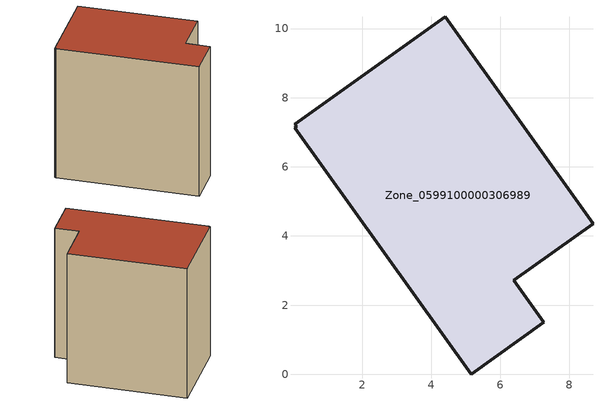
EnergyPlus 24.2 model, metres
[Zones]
Zone_0599100000306989
 floor ground (C_G): 6.39,2.72 7.25,1.5 5.16,0 0.05,7.13 0.11,7.17 0.06,7.23 4.4,10.34 8.68,4.36 z0
 wall outside (C_F): 0.05,7.13 5.16,0 7.25,1.5 6.39,2.72 8.68,4.36 4.4,10.34 0.06,7.23 0.11,7.17 0.05,7.13 z0:8.71
 roof outside (C_R): 4.4,10.34 0.06,7.23 0.11,7.17 0.05,7.13 5.16,0 7.25,1.5 6.39,2.72 8.68,4.36 z8.71
[BUILDING]
Pand.0599100000306989: North Axis=0; Terrain=City; Loads Convergence Tolerance Value=0.04; Temperature Convergence Tolerance Value=0.4; Solar Distribution=FullExterior; Maximum Number of Warmup Days=25; Minimum Number of Warmup Days=1
[Site:Location]
Rotterdam.The.Hague.AP_ZH_NLD Design_Conditions: Latitude=51.96; Longitude=4.45; Time Zone=1; Elevation=-4.5
[SITE:GROUNDTEMPERATURE:BUILDINGSURFACE]
18, 18, 18, 18, 18, 18, 18, 18, 18, 18, 18, 18
[MATERIAL] Thermal Absorptance=0.9; Solar Absorptance=0.7; Visible Absorptance=0.7
Name | Roughness | Thickness | Conductivity | Density | Specific Heat
G.TI.1975-1991 | MediumSmooth | 0.15 | 0.288461 | 540 | 1210
F.TI.1975-1991 | Rough | 0.3 | 0.230769 | 1920 | 840
R.TI.1975-1991 | MediumRough | 0.2 | 0.153846 | 1500 | 1000
[CONSTRUCTION]
C_G: G.TI.1975-1991
C_F: F.TI.1975-1991
C_R: R.TI.1975-1991
[ZONE]
Zone_0599100000306989: Type=1; Multiplier=1; Ceiling Height=Autocalculate; Volume=Autocalculate; Floor Area=autocalculate; Part of Total Floor Area=Yes
[ZONEINFILTRATION:DESIGNFLOWRATE]
Infil_Zone_0599100000306989: Zone or ZoneList or Space or SpaceList=Zone_0599100000306989; Schedule=AlwaysOn; Design Flow Rate Calculation Method=Flow/Area; Flow Rate per Floor Area=0.003; Constant Term Coefficient=1; Temperature Term Coefficient=0; Velocity Term Coefficient=0; Velocity Squared Term Coefficient=0
[HVACTEMPLATE:ZONE:IDEALLOADSAIRSYSTEM]
Zone_0599100000306989: Maximum Heating Supply Air Temperature=50; Minimum Cooling Supply Air Temperature=13; Maximum Heating Supply Air Humidity Ratio=0.0156; Minimum Cooling Supply Air Humidity Ratio=0.0077; Heating Limit=NoLimit; Cooling Limit=NoLimit; Dehumidification Control Type=ConstantSensibleHeatRatio; Cooling Sensible Heat Ratio=0.7; Dehumidification Setpoint=60; Humidification Control Type=None; Humidification Setpoint=30; Outdoor Air Method=None; Outdoor Air Flow Rate per Person=0.00944; Outdoor Air Flow Rate per Zone Floor Area=0; Outdoor Air Flow Rate per Zone=0; Demand Controlled Ventilation Type=None; Outdoor Air Economizer Type=NoEconomizer; Heat Recovery Type=None; Sensible Heat Recovery Effectiveness=0.7; Latent Heat Recovery Effectiveness=0.65
[ZONECONTROL:THERMOSTAT]
ThermostatControl_Zone_0599100000306989: Zone or ZoneList=Zone_0599100000306989; Control Type Schedule=DualSetpointControlType; Control 1=Thermostat_Zone_0599100000306989; Temperature Difference Between Cutout And Setpoint=0
[THERMOSTATSETPOINT:DUALSETPOINT]
Thermostat_Zone_0599100000306989: Heating Setpoint Temperature Schedule=HeatingSetpoint_Zone_0599100000306989; Cooling Setpoint Temperature Schedule=CoolingSetpoint_Zone_0599100000306989
[SCHEDULE:COMPACT]
HeatingSetpoint_Zone_0599100000306989: Through: 12/31, For: AllDays, Until: 24:00, 21
CoolingSetpoint_Zone_0599100000306989: Through: 12/31, For: AllDays, Until: 24:00, 24
DualSetpointControlType: Through: 12/31, For: AllDays, Until: 24:00, 4
AlwaysOn: Through: 12/31, For: AllDays, Until: 24:00, 1
